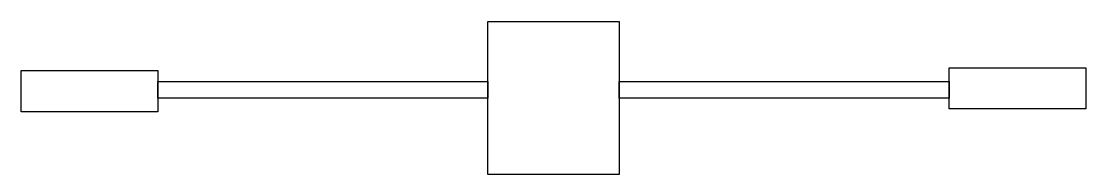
# Model space of a CAD drawing. Extents: x 0 to 39, y 4.7 to 10.3.
import ezdxf

# ---------------------------------------------------------------- set-up
doc = ezdxf.new("R2010")
doc.units = 0
doc.layers.add('Metal1', color=7, linetype='CONTINUOUS')

msp = doc.modelspace()

# ---------------------------------------------------------------- linework, layer by layer
at = {"layer": 'Metal1'}
for points in [[(17.1, 4.7), (17.1, 10.3), (21.9, 10.3), (21.9, 4.7)], [(34, 8.6), (39, 8.6), (39, 7.1), (34, 7.1)], [(0, 8.5), (5, 8.5), (5, 7), (0, 7)], [(5, 7.5), (5, 8.1), (17.1, 8.1), (17.1, 7.5)], [(21.9, 7.5), (21.9, 8.1), (34, 8.1), (34, 7.5)]]:
    msp.add_lwpolyline(points, close=True, dxfattribs=at)

doc.saveas('drawing.dxf')
